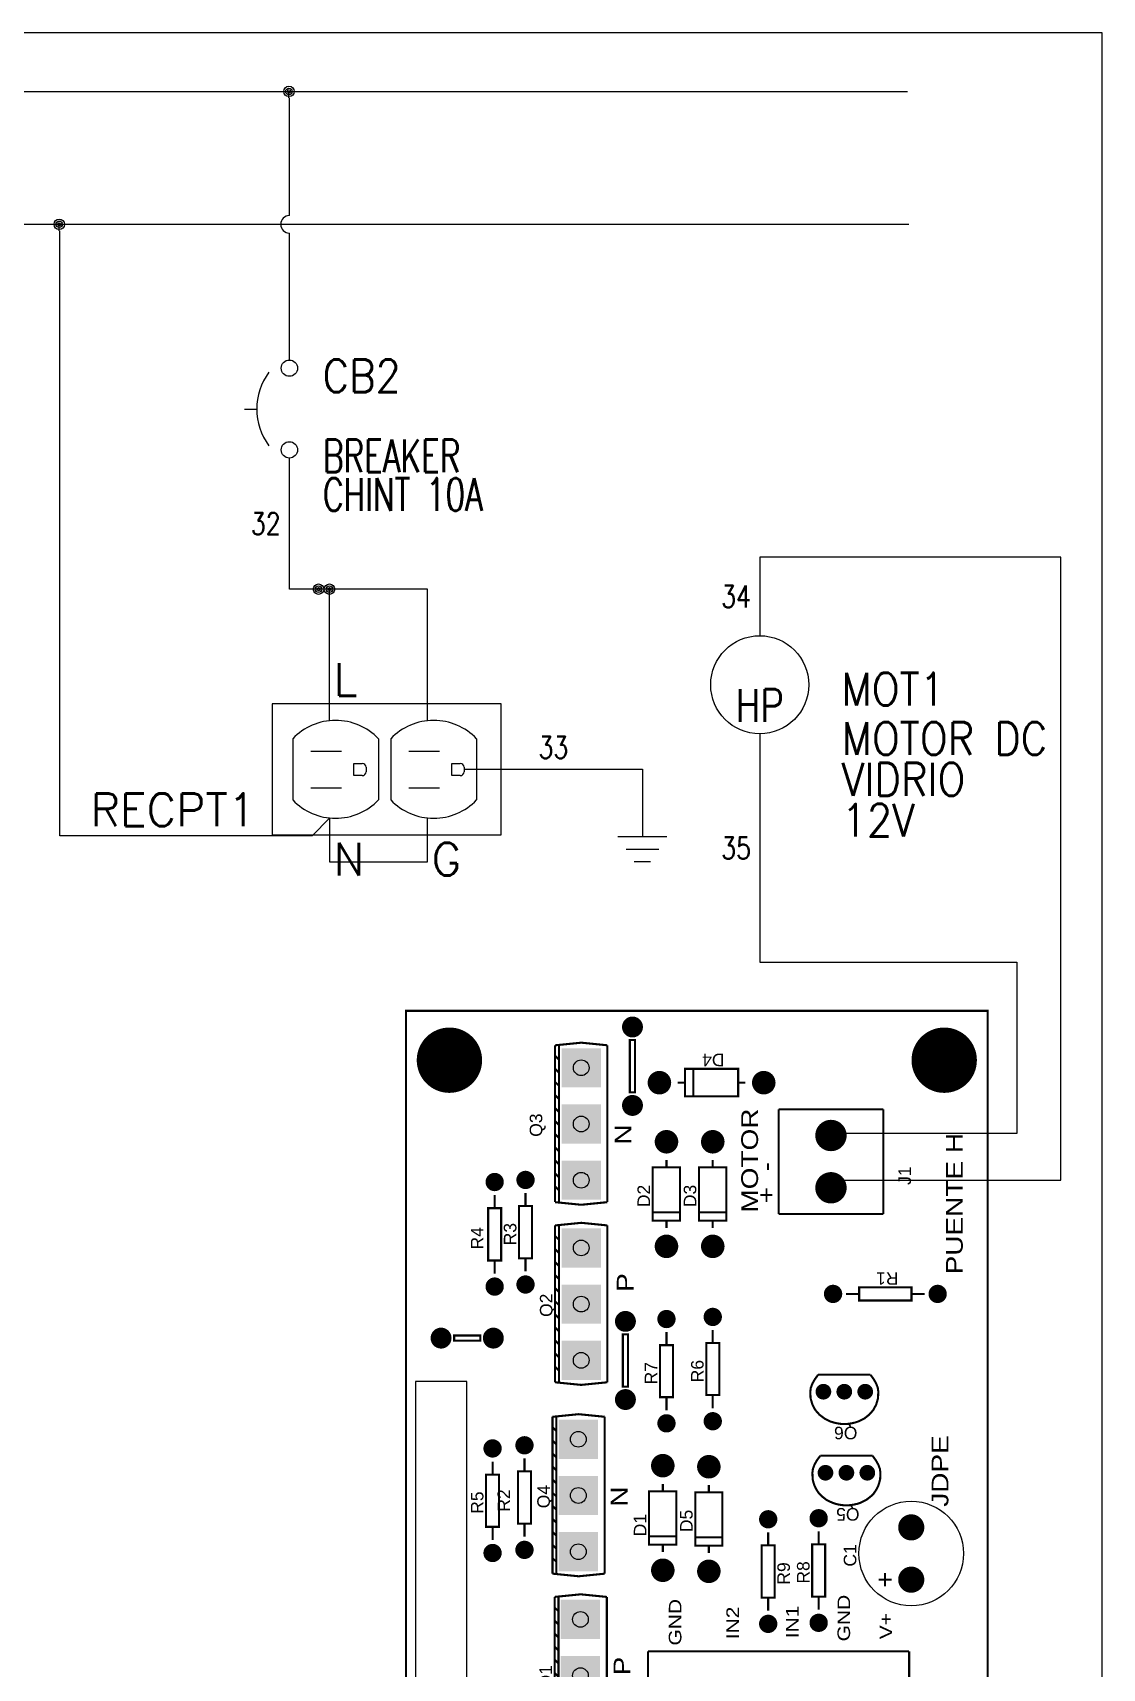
# Model space of a CAD drawing. Header units: inches. Extents: x 15 to 148, y 10 to 111.
# Drawn here: x 141.53 to 147.66, y 101.37 to 110.76 of the extents above; entities that cross this region are included whole.
import ezdxf
from ezdxf.enums import TextEntityAlignment as Align

# ---------------------------------------------------------------- set-up
doc = ezdxf.new("R2010")
doc.units = ezdxf.units.IN
doc.header["$MEASUREMENT"] = 0
doc.linetypes.add('HIDDEN2', pattern=[0.1875, 0.125, -0.0625])
for name, color, linetype in [('12632256', 7, 'Continuous'), ('BLK_12AWG', 7, 'Continuous'), ('DESC', 1, 'Continuous'), ('MISC', 250, 'Continuous'), ('SYMS', 7, 'Continuous'), ('TAGS', 250, 'Continuous'), ('TERMS', 250, 'Continuous')]:
    doc.layers.add(name, color=color, linetype=linetype)
doc.layers.add('WIRENO', color=5, linetype='Continuous', true_color=0x0000ff)
doc.styles.add('WD', font='romans.shx')

# ---------------------------------------------------------------- blocks, each defined once
blk = doc.blocks.new('RPAD')
blk.add_trace([(-0.5, -0.5), (-0.5, 0.5), (0.5, -0.5), (0.5, 0.5)])
blk = doc.blocks.new('EPAD')
at = {"const_width": 0.5}
blk.add_lwpolyline([(-0.25, 0, 1), (0.25, 0, 1)], format="xyb", close=True, dxfattribs=at)
blk = doc.blocks.new('Puenteh')
at = {"const_width": 0.008}
for points in [[(143.5373, 102.4825), (146.4613, 102.4825), (146.4613, 104.7065), (143.5373, 104.7065), (143.5373, 102.4825)], [(145.1993, 104.4225), (145.2193, 104.4225), (145.2193, 104.5225), (145.1993, 104.5225), (145.1993, 104.4225)], [(144.4373, 104.3755), (144.4873, 104.3755)], [(144.4873, 104.3505), (144.6873, 104.3505), (144.6873, 104.4005), (144.4873, 104.4005), (144.4873, 104.3505)], [(144.6873, 104.3755), (144.7373, 104.3755)], [(145.5063, 104.3675), (145.4563, 104.3675)], [(145.5063, 104.3425), (145.7063, 104.3425), (145.7063, 104.3925), (145.5063, 104.3925), (145.5063, 104.3425)], [(145.7563, 104.3675), (145.7063, 104.3675)], [(144.4993, 104.2535), (144.4493, 104.2535)], [(144.4993, 104.2285), (144.6993, 104.2285), (144.6993, 104.2785), (144.4993, 104.2785), (144.4993, 104.2285)], [(144.7493, 104.2535), (144.6993, 104.2535)], [(145.4643, 104.2495), (145.5143, 104.2495)], [(145.5143, 104.2245), (145.7143, 104.2245), (145.7143, 104.2745), (145.5143, 104.2745), (145.5143, 104.2245)], [(145.7143, 104.2495), (145.7643, 104.2495)], [(143.6193, 103.9385), (143.6093, 104.0385), (143.6193, 104.1385)], [(143.6193, 104.1385), (144.2193, 104.1385)], [(143.6193, 104.1235), (144.2193, 104.1235)], [(143.6643, 104.1235), (143.6793, 104.1385)], [(143.7143, 104.1235), (143.7293, 104.1385)], [(143.7143, 104.1235), (143.7293, 104.1385)], [(143.7643, 104.1235), (143.7793, 104.1385)], [(143.7643, 104.1235), (143.7793, 104.1385)], [(143.8143, 104.1235), (143.8293, 104.1385)], [(143.8143, 104.1235), (143.8293, 104.1385)], [(143.8643, 104.1235), (143.8793, 104.1385)], [(143.8643, 104.1235), (143.8793, 104.1385)], [(143.9143, 104.1235), (143.9293, 104.1385)], [(143.9143, 104.1235), (143.9293, 104.1385)], [(143.9643, 104.1235), (143.9793, 104.1385)], [(143.9643, 104.1235), (143.9793, 104.1385)], [(144.0143, 104.1235), (144.0293, 104.1385)], [(144.0143, 104.1235), (144.0293, 104.1385)], [(144.0643, 104.1235), (144.0793, 104.1385)], [(144.0643, 104.1235), (144.0793, 104.1385)], [(144.1143, 104.1235), (144.1293, 104.1385)], [(144.1143, 104.1235), (144.1293, 104.1385)], [(144.1643, 104.1235), (144.1793, 104.1385)], [(144.2193, 103.9385), (144.2293, 104.0385), (144.2193, 104.1385)], [(144.3083, 103.9465), (144.2983, 104.0465), (144.3083, 104.1465)], [(144.3083, 104.1465), (144.9083, 104.1465)], [(144.3083, 104.1315), (144.9083, 104.1315)], [(144.3533, 104.1315), (144.3683, 104.1465)], [(144.4033, 104.1315), (144.4183, 104.1465)], [(144.4033, 104.1315), (144.4183, 104.1465)], [(144.4533, 104.1315), (144.4683, 104.1465)], [(144.4533, 104.1315), (144.4683, 104.1465)], [(144.5033, 104.1315), (144.5183, 104.1465)], [(144.5033, 104.1315), (144.5183, 104.1465)], [(144.5533, 104.1315), (144.5683, 104.1465)], [(144.5533, 104.1315), (144.5683, 104.1465)], [(144.6033, 104.1315), (144.6183, 104.1465)], [(144.6033, 104.1315), (144.6183, 104.1465)], [(144.6533, 104.1315), (144.6683, 104.1465)], [(144.6533, 104.1315), (144.6683, 104.1465)], [(144.7033, 104.1315), (144.7183, 104.1465)], [(144.7033, 104.1315), (144.7183, 104.1465)], [(144.7533, 104.1315), (144.7683, 104.1465)], [(144.7533, 104.1315), (144.7683, 104.1465)], [(144.8033, 104.1315), (144.8183, 104.1465)], [(144.8033, 104.1315), (144.8183, 104.1465)], [(144.8533, 104.1315), (144.8683, 104.1465)], [(144.9083, 103.9465), (144.9183, 104.0465), (144.9083, 104.1465)], [(145.0403, 103.9365), (145.0303, 104.0365), (145.0403, 104.1365)], [(145.0403, 104.1365), (145.6403, 104.1365)], [(145.0403, 104.1215), (145.6403, 104.1215)], [(145.0853, 104.1215), (145.1003, 104.1365)], [(145.1353, 104.1215), (145.1503, 104.1365)], [(145.1353, 104.1215), (145.1503, 104.1365)], [(145.1853, 104.1215), (145.2003, 104.1365)], [(145.1853, 104.1215), (145.2003, 104.1365)], [(145.2353, 104.1215), (145.2503, 104.1365)], [(145.2353, 104.1215), (145.2503, 104.1365)], [(145.2853, 104.1215), (145.3003, 104.1365)], [(145.2853, 104.1215), (145.3003, 104.1365)], [(145.3353, 104.1215), (145.3503, 104.1365)], [(145.3353, 104.1215), (145.3503, 104.1365)], [(145.3853, 104.1215), (145.4003, 104.1365)], [(145.3853, 104.1215), (145.4003, 104.1365)], [(145.4353, 104.1215), (145.4503, 104.1365)], [(145.4353, 104.1215), (145.4503, 104.1365)], [(145.4853, 104.1215), (145.5003, 104.1365)], [(145.4853, 104.1215), (145.5003, 104.1365)], [(145.5353, 104.1215), (145.5503, 104.1365)], [(145.5353, 104.1215), (145.5503, 104.1365)], [(145.5853, 104.1215), (145.6003, 104.1365)], [(145.6403, 103.9365), (145.6503, 104.0365), (145.6403, 104.1365)], [(145.7293, 103.9365), (145.7193, 104.0365), (145.7293, 104.1365)], [(145.7293, 104.1365), (146.3293, 104.1365)], [(145.7293, 104.1215), (146.3293, 104.1215)], [(145.7743, 104.1215), (145.7893, 104.1365)], [(145.8243, 104.1215), (145.8393, 104.1365)], [(145.8243, 104.1215), (145.8393, 104.1365)], [(145.8743, 104.1215), (145.8893, 104.1365)], [(145.8743, 104.1215), (145.8893, 104.1365)], [(145.9243, 104.1215), (145.9393, 104.1365)], [(145.9243, 104.1215), (145.9393, 104.1365)], [(145.9743, 104.1215), (145.9893, 104.1365)], [(145.9743, 104.1215), (145.9893, 104.1365)], [(146.0243, 104.1215), (146.0393, 104.1365)], [(146.0243, 104.1215), (146.0393, 104.1365)], [(146.0743, 104.1215), (146.0893, 104.1365)], [(146.0743, 104.1215), (146.0893, 104.1365)], [(146.1243, 104.1215), (146.1393, 104.1365)], [(146.1243, 104.1215), (146.1393, 104.1365)], [(146.1743, 104.1215), (146.1893, 104.1365)], [(146.1743, 104.1215), (146.1893, 104.1365)], [(146.2243, 104.1215), (146.2393, 104.1365)], [(146.2243, 104.1215), (146.2393, 104.1365)], [(146.2743, 104.1215), (146.2893, 104.1365)], [(146.3293, 103.9365), (146.3393, 104.0365), (146.3293, 104.1365)], [(144.2193, 103.9385), (143.6193, 103.9385)], [(144.9083, 103.9465), (144.3083, 103.9465)], [(145.6403, 103.9365), (145.0403, 103.9365)], [(146.3293, 103.9365), (145.7293, 103.9365)], [(145.0233, 103.8575), (145.2233, 103.8575), (145.2233, 103.8775), (145.0233, 103.8775), (145.0233, 103.8575)], [(146.1493, 103.8305), (146.3493, 103.8305), (146.3493, 103.8505), (146.1493, 103.8505), (146.1493, 103.8305)], [(143.6113, 103.7815), (144.0113, 103.7815)], [(143.6113, 103.7815), (143.6113, 102.7825)], [(144.0113, 102.7825), (144.0113, 103.7815)], [(144.3913, 103.7245), (144.4193, 103.7245)], [(144.4193, 103.6725), (144.6233, 103.6725), (144.6233, 103.7775), (144.4193, 103.7775), (144.4193, 103.6725)], [(144.4513, 103.7765), (144.4513, 103.6735)], [(144.6233, 103.7245), (144.6513, 103.7245)], [(144.9833, 103.6855), (145.1823, 103.6855), (145.1823, 103.7355), (144.9833, 103.7355), (144.9833, 103.6855)], [(145.6583, 103.6585), (145.8623, 103.6585), (145.8623, 103.7635), (145.6583, 103.7635), (145.6583, 103.6585)], [(145.6903, 103.7625), (145.6903, 103.6595)], [(144.9333, 103.7105), (144.9833, 103.7105)], [(145.1823, 103.7105), (145.2323, 103.7105)], [(145.6303, 103.7105), (145.6583, 103.7105)], [(145.8623, 103.7105), (145.8903, 103.7105)], [(146.1863, 103.6675), (146.1863, 103.6395)], [(144.4153, 103.4965), (144.6193, 103.4965), (144.6193, 103.6005), (144.4153, 103.6005), (144.4153, 103.4965)], [(144.4473, 103.5995), (144.4473, 103.4975)], [(146.1343, 103.4365), (146.2393, 103.4365), (146.2393, 103.6395), (146.1343, 103.6395), (146.1343, 103.4365)], [(146.2383, 103.6075), (146.1353, 103.6075)], [(144.3873, 103.5485), (144.4153, 103.5485)], [(144.6193, 103.5485), (144.6473, 103.5485)], [(144.9913, 103.5085), (145.1903, 103.5085), (145.1903, 103.5585), (144.9913, 103.5585), (144.9913, 103.5085)], [(145.6583, 103.4815), (145.8623, 103.4815), (145.8623, 103.5865), (145.6583, 103.5865), (145.6583, 103.4815)], [(145.6903, 103.5855), (145.6903, 103.4825)], [(144.9413, 103.5335), (144.9913, 103.5335)], [(145.1903, 103.5335), (145.2403, 103.5335)], [(145.6303, 103.5335), (145.6583, 103.5335)], [(145.8623, 103.5335), (145.8903, 103.5335)], [(146.1863, 103.4365), (146.1863, 103.4085)], [(144.2163, 103.3215), (144.1663, 103.3215)], [(144.2163, 103.2965), (144.4163, 103.2965), (144.4163, 103.3465), (144.2163, 103.3465), (144.2163, 103.2965)], [(144.4663, 103.3215), (144.4163, 103.3215)], [(145.6843, 102.8815), (145.6843, 103.2815)], [(146.0843, 103.2815), (145.6843, 103.2815)], [(146.0843, 102.8815), (146.0843, 103.2815)], [(145.0043, 103.1605), (144.9793, 103.1595), (144.9553, 103.1525), (144.9343, 103.1415), (144.9163, 103.1255), (144.9013, 103.1055), (144.8903, 103.0835), (144.8863, 103.0705), (144.8833, 103.0575), (144.8813, 103.0445), (144.8803, 103.0305)], [(145.0043, 103.1605), (145.0193, 103.1585), (145.0353, 103.1525), (145.0513, 103.1435), (145.0693, 103.1305)], [(144.1703, 103.1285), (144.2203, 103.1285)], [(144.2203, 103.1035), (144.4203, 103.1035), (144.4203, 103.1535), (144.2203, 103.1535), (144.2203, 103.1035)], [(144.4203, 103.1285), (144.4703, 103.1285)], [(144.6943, 103.1525), (144.6693, 103.1515), (144.6573, 103.1485), (144.6453, 103.1445), (144.6343, 103.1395), (144.6243, 103.1335), (144.6143, 103.1265), (144.6053, 103.1175), (144.5903, 103.0985), (144.5793, 103.0755), (144.5753, 103.0635), (144.5723, 103.0505), (144.5703, 103.0365), (144.5693, 103.0225)], [(144.6943, 103.1525), (144.7093, 103.1505), (144.7253, 103.1445), (144.7413, 103.1355), (144.7593, 103.1225)], [(144.7593, 102.9225), (144.7593, 103.1225)], [(145.0693, 102.9305), (145.0693, 103.1305)], [(144.6943, 102.8925), (144.6693, 102.8935), (144.6573, 102.8965), (144.6453, 102.9005), (144.6343, 102.9055), (144.6243, 102.9115), (144.6143, 102.9185), (144.6053, 102.9275), (144.5903, 102.9465), (144.5793, 102.9695), (144.5753, 102.9815), (144.5723, 102.9945), (144.5703, 103.0085), (144.5693, 103.0225)], [(145.0043, 102.9005), (144.9793, 102.9015), (144.9553, 102.9085), (144.9343, 102.9195), (144.9163, 102.9355), (144.9013, 102.9545), (144.8903, 102.9775), (144.8863, 102.9895), (144.8833, 103.0025), (144.8813, 103.0165), (144.8803, 103.0305)], [(145.3533, 102.7735), (145.4033, 102.7735), (145.4033, 102.9735), (145.3533, 102.9735), (145.3533, 102.7735)], [(145.3783, 103.0235), (145.3783, 102.9735)], [(144.6943, 102.8925), (144.7093, 102.8945), (144.7253, 102.9005), (144.7413, 102.9095), (144.7593, 102.9225)], [(145.0043, 102.9005), (145.0193, 102.9025), (145.0353, 102.9085), (145.0513, 102.9175), (145.0693, 102.9305)], [(144.2603, 102.8745), (144.3103, 102.8745)], [(144.2853, 102.8995), (144.2853, 102.8495)], [(146.0843, 102.8815), (145.6843, 102.8815)], [(143.6113, 102.7825), (144.0113, 102.7825)], [(145.3783, 102.7735), (145.3783, 102.7235)]]:
    blk.add_lwpolyline(points, dxfattribs=at)
blk.add_lwpolyline([(143.9083, 104.4745), (145.0433, 104.4745), (145.0433, 104.6705), (143.9083, 104.6705), (143.9083, 104.4745)])
for centre, radius in [((143.6943, 104.5525), 0.03), ((145.2093, 104.5725), 0.025), ((146.2723, 104.5405), 0.03), ((144.3873, 104.3755), 0.025), ((144.7873, 104.3755), 0.025), ((145.2093, 104.3725), 0.025), ((145.4063, 104.3675), 0.025), ((145.8063, 104.3675), 0.025), ((144.3993, 104.2535), 0.025), ((144.7993, 104.2535), 0.025), ((145.4143, 104.2495), 0.025), ((145.8143, 104.2495), 0.025), ((143.7033, 104.0395), 0.03), ((143.9183, 104.0395), 0.03), ((144.1333, 104.0395), 0.03), ((144.3923, 104.0475), 0.03), ((144.6073, 104.0475), 0.03), ((144.8223, 104.0475), 0.03), ((145.1243, 104.0365), 0.03), ((145.3393, 104.0365), 0.03), ((145.5543, 104.0365), 0.03), ((145.8133, 104.0365), 0.03), ((146.0283, 104.0365), 0.03), ((146.2433, 104.0365), 0.03), ((144.9743, 103.8675), 0.025), ((145.2733, 103.8675), 0.025), ((146.0993, 103.8405), 0.025), ((146.3993, 103.8405), 0.025), ((144.3213, 103.7245), 0.025), ((144.7213, 103.7245), 0.025), ((144.8833, 103.7105), 0.025), ((145.2823, 103.7105), 0.025), ((145.5603, 103.7105), 0.025), ((145.9603, 103.7105), 0.025), ((146.1863, 103.7375), 0.025), ((143.8113, 103.6815), 0.03), ((144.3173, 103.5485), 0.025), ((144.7173, 103.5485), 0.025), ((144.8913, 103.5335), 0.025), ((145.2903, 103.5335), 0.025), ((145.5603, 103.5335), 0.025), ((145.9603, 103.5335), 0.025), ((143.8113, 103.4825), 0.03), ((146.1863, 103.3385), 0.025), ((143.8113, 103.2825), 0.03), ((144.1163, 103.3215), 0.025), ((144.5163, 103.3215), 0.025), ((143.8113, 103.0825), 0.03), ((144.1203, 103.1285), 0.025), ((144.5203, 103.1285), 0.025), ((144.6943, 103.1025), 0.025), ((145.0043, 103.1105), 0.025), ((145.7843, 103.0815), 0.03), ((145.9843, 103.0815), 0.03), ((144.6943, 103.0225), 0.025), ((145.0043, 103.0305), 0.025), ((145.3783, 103.0735), 0.025), ((144.6943, 102.9425), 0.025), ((145.0043, 102.9505), 0.025), ((143.8113, 102.8825), 0.03), ((144.2853, 102.7745), 0.025), ((144.4853, 102.7745), 0.025), ((145.3783, 102.6735), 0.025), ((146.2723, 102.6485), 0.03), ((143.6943, 102.6285), 0.03)]:
    blk.add_circle(centre, radius)
at = {"layer": '12632256'}
blk.add_circle((144.3853, 102.7745), 0.2, dxfattribs=at)
for name, p, xscale, yscale in [('EPAD', (143.6943, 104.5525), 0.25, 0.25), ('EPAD', (146.2723, 104.5405), 0.25, 0.25), ('EPAD', (145.2093, 104.5725), 0.08, 0.08), ('EPAD', (144.3873, 104.3755), 0.07, 0.07), ('EPAD', (144.7873, 104.3755), 0.07, 0.07), ('EPAD', (145.2093, 104.3725), 0.08, 0.08), ('EPAD', (145.4063, 104.3675), 0.07, 0.07), ('EPAD', (145.8063, 104.3675), 0.07, 0.07), ('EPAD', (144.3993, 104.2535), 0.07, 0.07), ('EPAD', (144.7993, 104.2535), 0.07, 0.07), ('EPAD', (145.4143, 104.2495), 0.07, 0.07), ('EPAD', (145.8143, 104.2495), 0.07, 0.07), ('RPAD', (143.7033, 104.0395), 0.15, 0.15), ('RPAD', (143.9183, 104.0395), 0.15, 0.15), ('RPAD', (144.1333, 104.0395), 0.15, 0.15), ('RPAD', (144.3923, 104.0475), 0.15, 0.15), ('RPAD', (144.6073, 104.0475), 0.15, 0.15), ('RPAD', (144.8223, 104.0475), 0.15, 0.15), ('RPAD', (145.1243, 104.0365), 0.15, 0.15), ('RPAD', (145.3393, 104.0365), 0.15, 0.15), ('RPAD', (145.5543, 104.0365), 0.15, 0.15), ('RPAD', (145.8133, 104.0365), 0.15, 0.15), ('RPAD', (146.0283, 104.0365), 0.15, 0.15), ('RPAD', (146.2433, 104.0365), 0.15, 0.15), ('EPAD', (144.9743, 103.8675), 0.08, 0.08), ('EPAD', (145.2733, 103.8675), 0.08, 0.08), ('EPAD', (146.0993, 103.8405), 0.08, 0.08), ('EPAD', (146.3993, 103.8405), 0.08, 0.08), ('EPAD', (143.8113, 103.6815), 0.12, 0.12), ('EPAD', (144.3213, 103.7245), 0.09, 0.09), ('EPAD', (144.7213, 103.7245), 0.09, 0.09), ('EPAD', (144.8833, 103.7105), 0.07, 0.07), ('EPAD', (145.2823, 103.7105), 0.07, 0.07), ('EPAD', (145.5603, 103.7105), 0.09, 0.09), ('EPAD', (145.9603, 103.7105), 0.09, 0.09), ('EPAD', (146.1863, 103.7375), 0.09, 0.09), ('EPAD', (143.8113, 103.4825), 0.12, 0.12), ('EPAD', (144.3173, 103.5485), 0.09, 0.09), ('EPAD', (144.7173, 103.5485), 0.09, 0.09), ('EPAD', (144.8913, 103.5335), 0.07, 0.07), ('EPAD', (145.2903, 103.5335), 0.07, 0.07), ('EPAD', (145.5603, 103.5335), 0.09, 0.09), ('EPAD', (145.9603, 103.5335), 0.09, 0.09), ('EPAD', (144.1163, 103.3215), 0.07, 0.07), ('EPAD', (144.5163, 103.3215), 0.07, 0.07), ('EPAD', (146.1863, 103.3385), 0.09, 0.09), ('EPAD', (143.8113, 103.2825), 0.12, 0.12), ('EPAD', (144.1203, 103.1285), 0.07, 0.07), ('EPAD', (144.5203, 103.1285), 0.07, 0.07), ('EPAD', (143.8113, 103.0825), 0.12, 0.12), ('EPAD', (144.6943, 103.1025), 0.06, 0.06), ('EPAD', (145.0043, 103.1105), 0.06, 0.06), ('EPAD', (145.3783, 103.0735), 0.07, 0.07), ('EPAD', (145.7843, 103.0815), 0.12, 0.12), ('EPAD', (145.9843, 103.0815), 0.12, 0.12), ('EPAD', (144.6943, 103.0225), 0.06, 0.06), ('EPAD', (145.0043, 103.0305), 0.06, 0.06), ('EPAD', (145.0043, 102.9505), 0.06, 0.06), ('EPAD', (143.8113, 102.8825), 0.12, 0.12), ('EPAD', (144.6943, 102.9425), 0.06, 0.06), ('EPAD', (144.2853, 102.7745), 0.1, 0.1), ('EPAD', (144.4853, 102.7745), 0.1, 0.1), ('EPAD', (143.6943, 102.6285), 0.25, 0.25), ('EPAD', (146.2723, 102.6485), 0.25, 0.25), ('EPAD', (145.3783, 102.6735), 0.07, 0.07)]:
    blk.add_blockref(name, p, dxfattribs=dict(xscale=xscale, yscale=yscale))
for s, height, width, p in [('R5', 0.048, 1.041667, (144.5373, 104.4105)), ('R4', 0.048, 1.041667, (145.5483, 104.4105)), ('R2', 0.048, 1.041667, (144.5453, 104.3085)), ('R3', 0.048, 1.041667, (145.5643, 104.2845)), ('Q3', 0.048, 1.041667, (145.9793, 104.1855)), ('Q1', 0.048, 1.041667, (143.8693, 104.1485)), ('Q4', 0.048, 1.041667, (144.5583, 104.1565)), ('Q2', 0.048, 1.041667, (145.2903, 104.1465)), ('N', 0.064, 1.25, (144.5643, 103.8595)), ('P', 0.064, 1.25, (143.9193, 103.8485)), ('P', 0.064, 1.25, (145.3863, 103.8365)), ('N', 0.064, 1.25, (145.9493, 103.8445)), ('D1', 0.048, 1.041667, (144.4513, 103.7875)), ('R7', 0.048, 1.041667, (145.0323, 103.7455)), ('D2', 0.048, 1.041667, (145.7103, 103.7735)), ('GND', 0.048, 1.25, (144.0333, 103.6535)), ('D5', 0.048, 1.041667, (144.4673, 103.6105)), ('R6', 0.048, 1.041667, (145.0403, 103.5685)), ('D3', 0.048, 1.041667, (145.7103, 103.5965)), ('IN2', 0.048, 1.25, (144.0573, 103.4335)), ('MOTOR', 0.064, 1.25, (145.6893, 103.3605)), ('+  -', 0.064, 1.25, (145.7253, 103.2975)), ('IN1', 0.048, 1.25, (144.0613, 103.2055)), ('R9', 0.048, 1.041667, (144.2663, 103.2385)), ('R8', 0.048, 1.041667, (144.2703, 103.1635)), ('GND', 0.048, 1.25, (144.0493, 103.0085)), ('C1', 0.048, 1.041667, (144.3353, 102.9845)), ('V+', 0.048, 1.25, (144.0573, 102.8475)), ('J1', 0.048, 1.041667, (145.7953, 102.7755)), ('JDPE', 0.064, 1.25, (144.5643, 102.6325)), ('PUENTE H', 0.064, 1.25, (145.4533, 102.5775))]:
    blk.add_text(s, height=height, dxfattribs=dict(at, width=width)).set_placement(p)
at = {"layer": '12632256', "width": 1.041667}
for s, p in [('D4', (146.2973, 103.4885)), ('J2', (143.6013, 103.2325)), ('Q5', (144.5593, 102.9725)), ('Q6', (144.8703, 102.9805)), ('R1', (145.4613, 102.8235))]:
    blk.add_text(s, height=0.048, rotation=90, dxfattribs=at).set_placement(p)
blk = doc.blocks.new('VCB1')
at = {"linetype": 'HIDDEN2'}
blk.add_line((-0.1712, 0), (-0.125, 0), dxfattribs=at)
for centre in [(0, 0.1562), (0, -0.1562)]:
    blk.add_circle(centre, 0.0312)
blk.add_arc((0.1094, 0), 0.2344, 143.1301, 216.8699)
at = {"style": 'WD'}
for tag, p, width in [('INST', (0.2188, 0.3883), 0.7), ('LOC', (0.2188, 0.2188), 0.7), ('TAG1', (0.1269, 0.0644), 0.9), ('XREF', (0.1287, -0.09), 0.7), ('DESC1', (0.1287, -0.242), 0.7), ('DESC2', (0.1287, -0.3893), 0.7)]:
    blk.add_attdef(tag, p, '', height=0.125, dxfattribs=dict(at, width=width))
at = {"linetype": 'Continuous', "style": 'WD'}
for tag, height, flags, p in [('TERM01', 0.125, 8, (-0.055, 0.2066)), ('MFG', 0.01, 9, (-0.1421, -0.0881)), ('CAT', 0.01, 9, (-0.1421, -0.0731))]:
    blk.add_attdef(tag, text='', height=height, dxfattribs=dict(at, flags=flags)).set_placement(p, align=Align.RIGHT)
at = {"color": 7, "style": 'WD', "flags": 1}
for tag, p in [('X2TERM01', (0, 0.1875)), ('X8TERM02', (0, -0.1875))]:
    blk.add_attdef(tag, p, '', height=0.0125, dxfattribs=at)
at = {"style": 'WD', "width": 0.7}
blk.add_attdef('RATING1', text='', height=0.125, dxfattribs=at).set_placement((-0.1875, 0.0625), align=Align.RIGHT)
at = {"color": 7, "style": 'WD'}
for tag, p in [('X4LINK', (-0.25, 0)), ('X1LINK', (0, 0))]:
    blk.add_attdef(tag, p, '', height=0.01, dxfattribs=at)
at = {"style": 'WD', "flags": 9}
for tag, p in [('FAMILY', (-0.1421, -0.0365)), ('CONTACT', (-0.1288, -0.1291))]:
    blk.add_attdef(tag, text='', height=0.01, dxfattribs=at).set_placement(p, align=Align.RIGHT)
at = {"linetype": 'Continuous', "style": 'WD', "flags": 9}
blk.add_attdef('ASSYCODE', text='', height=0.01, dxfattribs=at).set_placement((-0.1533, -0.1061), align=Align.CENTER)
at = {"linetype": 'Continuous', "style": 'WD', "flags": 8}
blk.add_attdef('TERM02', text='', height=0.125, dxfattribs=at).set_placement((-0.0407, -0.2134), align=Align.TOP_RIGHT)
blk = doc.blocks.new('VCN1RDUP')
for p, q in [((-0.2188, 0.25), (-0.2188, -0.25)), ((0.6562, 0.25), (-0.2188, 0.25)), ((0.6562, -0.25), (0.6562, 0.25)), ((-0.1404, 0.117), (-0.1404, -0.117)), ((-0.071, 0.0695), (0.0461, 0.0695)), ((0.1872, 0.117), (0.1872, -0.117)), ((0.2346, 0.117), (0.2346, -0.117)), ((0.304, 0.0695), (0.4211, 0.0695)), ((0.5622, 0.117), (0.5622, -0.117)), ((0.093, -0.0242), (0.093, 0.0226)), ((0.093, 0.0226), (0.1249, 0.0226)), ((0.1399, 0.0076), (0.1399, -0.0092)), ((0.468, -0.0242), (0.468, 0.0226)), ((0.468, 0.0226), (0.4999, 0.0226)), ((0.5149, 0.0076), (0.5149, -0.0092)), ((0.1249, -0.0242), (0.093, -0.0242)), ((0.4999, -0.0242), (0.468, -0.0242)), ((-0.071, -0.0711), (0.0461, -0.0711)), ((0.304, -0.0711), (0.4211, -0.0711)), ((-0.2188, -0.25), (0.6562, -0.25))]:
    blk.add_line(p, q)
for centre, radius, start, end in [((0.0234, -0.039), 0.2262, 43.60282, 136.39718), ((0.3984, -0.039), 0.2262, 43.60282, 136.39718), ((0.1249, 0.0076), 0.015, 0, 90), ((0.4999, 0.0076), 0.015, 0, 90), ((0.1249, -0.0092), 0.015, 270, 0), ((0.4999, -0.0092), 0.015, 270, 0), ((0.0234, 0.039), 0.2262, 223.60282, 316.39718), ((0.3984, 0.039), 0.2262, 223.60282, 316.39718)]:
    blk.add_arc(centre, radius, start, end)
at = {"style": 'WD'}
for tag, width, p in [('INST', 0.7, (-0.2812, 0.5775)), ('LOC', 0.7, (-0.2812, 0.4079)), ('DESC1', 0.7, (-0.2812, 0.2516)), ('DESC2', 0.7, (-0.2812, 0.0954)), ('RATING1', 0.9, (-0.2812, -0.0609))]:
    blk.add_attdef(tag, text='', height=0.125, dxfattribs=dict(at, width=width)).set_placement(p, align=Align.RIGHT)
at = {"linetype": 'Continuous', "style": 'WD', "flags": 8}
for tag, p in [('TERM02', (0.0157, 0.2812)), ('TERM05', (0.3907, 0.2812)), ('TERM06', (0.5866, 0.0802))]:
    blk.add_attdef(tag, p, '', height=0.125, dxfattribs=at)
at = {"linetype": 'Continuous', "style": 'WD', "flags": 9}
for tag, p in [('ASSYCODE', (-0.0714, 0.23)), ('CAT', (-0.1082, 0.2297)), ('MFG', (-0.0887, 0.2278))]:
    blk.add_attdef(tag, text='', height=0.01, rotation=90, dxfattribs=at).set_placement(p, align=Align.CENTER)
at = {"style": 'WD', "flags": 9}
blk.add_attdef('FAMILY', (-0.1523, 0.2047), '', height=0.01, rotation=90, dxfattribs=at)
at = {"style": 'WD', "flags": 1}
for tag, p in [('X2TERM02', (0, 0.1875)), ('X2TERM05', (0.375, 0.1875)), ('X1TERM03', (0.1404, 0.0003)), ('X1TERM06', (0.5154, 0.0003)), ('X8TERM01', (0, -0.1875)), ('X8TERM04', (0.375, -0.1875))]:
    blk.add_attdef(tag, p, '', height=0.0125, dxfattribs=at)
at = {"style": 'WD'}
blk.add_attdef('TAG1', text='', height=0.125, dxfattribs=at).set_placement((-0.2812, -0.2171), align=Align.RIGHT)
at = {"linetype": 'Continuous', "style": 'WD', "flags": 8}
for tag, p in [('TERM01', (0.0157, -0.2812)), ('TERM04', (0.3907, -0.2812))]:
    blk.add_attdef(tag, text='', height=0.125, dxfattribs=at).set_placement(p, align=Align.TOP_LEFT)
blk = doc.blocks.new('WDDOT')
for radius in [0.03, 0.0187, 0.00929]:
    blk.add_circle((0, 0), radius)
blk = doc.blocks.new('VGND2')
for p, q in [((0.09375, 0), (-0.09375, 0)), ((-0.0625, -0.046875), (0.0625, -0.046875)), ((-0.03125, -0.09375), (0.03125, -0.09375))]:
    blk.add_line(p, q)
at = {"style": 'WD', "flags": 1}
blk.add_attdef('X2TERM01', (0, 0), '', height=0.01, dxfattribs=at)
blk = doc.blocks.new('VMO12')
blk.add_circle((0, 0), 0.1875)
at = {"style": 'WD'}
for tag, p, width in [('INST', (0.318, 0.2634), 0.7), ('LOC', (0.318, 0.0938), 0.7), ('TAG1', (0.3125, -0.0789), 0.9), ('DESC1', (0.3135, -0.268), 0.9), ('DESC2', (0.3135, -0.4243), 0.9), ('DESC3', (0.3135, -0.5805), 0.9), ('RATING3', (0.3135, -0.7368), 0.8), ('RATING4', (0.3135, -0.893), 0.8), ('WDTAGALT', (0.3125, -1.0625), 0.7)]:
    blk.add_attdef(tag, p, '', height=0.125, dxfattribs=dict(at, width=width))
at = {"linetype": 'Continuous', "style": 'WD', "flags": 8}
for tag, p in [('TERM01', (-0.0312, 0.2125)), ('TERM03', (-0.2188, -0.1351))]:
    blk.add_attdef(tag, text='', height=0.125, dxfattribs=at).set_placement(p, align=Align.RIGHT)
at = {"color": 7, "style": 'WD', "flags": 1}
for tag, p in [('X2TERM01', (0, 0.1875)), ('X8TERM02', (0, -0.1875))]:
    blk.add_attdef(tag, p, '', height=0.0125, dxfattribs=at)
at = {"linetype": 'Continuous', "style": 'WD', "flags": 9}
blk.add_attdef('ASSYCODE', text='', height=0.01, dxfattribs=at).set_placement((0, 0.125), align=Align.CENTER)
at = {"style": 'WD', "flags": 9}
blk.add_attdef('FAMILY', text='', height=0.01, dxfattribs=at).set_placement((-0.0053, 0.1698), align=Align.CENTER)
at = {"linetype": 'Continuous', "style": 'WD', "flags": 1}
for tag, p in [('MFG', (0, 0.1404)), ('CAT', (0, 0.1593))]:
    blk.add_attdef(tag, text='', height=0.01, dxfattribs=at).set_placement(p, align=Align.MIDDLE)
at = {"style": 'WD', "width": 0.8}
blk.add_attdef('RATING1', text='', height=0.125, dxfattribs=at).set_placement((0, 0), align=Align.CENTER)
blk.add_attdef('RATING2', text='', height=0.125, dxfattribs=at).set_placement((0, -0.0165), align=Align.TOP_CENTER)
at = {"style": 'WD', "flags": 1}
blk.add_attdef('X0TERM03', (-0.1384, -0.1265), '', height=0.0125, dxfattribs=at)
at = {"linetype": 'Continuous', "style": 'WD', "flags": 8}
blk.add_attdef('TERM02', text='', height=0.125, dxfattribs=at).set_placement((-0.0312, -0.2094), align=Align.TOP_RIGHT)
blk = doc.blocks.new('WD_WNV')
at = {"style": 'WD', "flags": 1}
for tag, p in [('W01USER', (-0.0625, 0.0938)), ('W02USER', (-0.0625, 0.0859)), ('W03USER', (-0.0625, 0.0781)), ('W04USER', (-0.0625, 0.0703)), ('W05USER', (-0.0625, 0.0625)), ('W06USER', (-0.0625, 0.0547)), ('W07USER', (-0.0625, 0.0469)), ('W08USER', (-0.0625, 0.0391)), ('W09USER', (-0.0625, 0.0312)), ('W10USER', (-0.0625, 0.0234))]:
    blk.add_attdef(tag, text='', height=0.005, dxfattribs=at).set_placement(p, align=Align.CENTER)
at = {"linetype": 'Continuous', "style": 'WD', "width": 0.8}
blk.add_attdef('WIRENO', text='', height=0.125, dxfattribs=at).set_placement((-0.05, 0), align=Align.MIDDLE_RIGHT)
blk = doc.blocks.new('WD_WNH')
at = {"linetype": 'Continuous', "style": 'WD', "width": 0.8}
blk.add_attdef('WIRENO', text='', height=0.125, dxfattribs=at).set_placement((0, 0.0625), align=Align.CENTER)
at = {"style": 'WD', "flags": 1}
for tag, p in [('W01USER', (0, 0.0781)), ('W02USER', (0, 0.0703)), ('W03USER', (0, 0.0625)), ('W04USER', (0, 0.0547)), ('W05USER', (0, 0.0469)), ('W06USER', (0, 0.0391)), ('W07USER', (0, 0.0312)), ('W08USER', (0, 0.0234)), ('W09USER', (0, 0.0156)), ('W10USER', (0, 0.0078))]:
    blk.add_attdef(tag, text='', height=0.005, dxfattribs=at).set_placement(p, align=Align.CENTER)

msp = doc.modelspace()

# ---------------------------------------------------------------- linework, layer by layer
at = {"color": 7, "linetype": 'Continuous'}
for p, q in [((147.6602, 110.7588), (126.9102, 110.7588)), ((147.6602, 94.5738), (147.6602, 110.7588))]:
    msp.add_line(p, q, dxfattribs=at)
at = {"layer": 'BLK_12AWG'}
for p, q in [((132.5131, 110.4219), (146.5435, 110.4219)), ((142.9952, 110.3857), (142.9952, 110.4219)), ((142.9976, 109.7095), (142.9976, 110.3857)), ((132.5465, 109.6595), (146.5506, 109.6595)), ((141.6777, 109.623), (141.6777, 109.6595)), ((141.6808, 106.1513), (141.6808, 109.623)), ((142.9976, 108.8811), (142.9976, 109.6095)), ((142.9976, 107.5662), (142.9976, 108.3186)), ((147.4224, 107.749), (145.6954, 107.749)), ((145.6954, 107.749), (145.6954, 107.299)), ((147.4224, 104.1755), (147.4224, 107.749)), ((143.2275, 107.5662), (142.9976, 107.5662)), ((143.79, 107.5662), (143.1648, 107.5662)), ((143.2275, 106.8138), (143.2275, 107.5662)), ((143.79, 106.8138), (143.79, 107.5662)), ((145.6954, 106.7365), (145.6954, 105.4251)), ((144.0006, 106.533), (145.0227, 106.533)), ((145.0227, 106.533), (145.0227, 106.1446)), ((143.2275, 106.2513), (143.1275, 106.1513)), ((143.2275, 106.2513), (143.2275, 106.0013)), ((143.79, 106.0013), (143.79, 106.2513)), ((143.1275, 106.1513), (141.6808, 106.1513)), ((143.2275, 106.0013), (143.79, 106.0013)), ((145.6954, 105.4251), (147.17, 105.4251)), ((147.17, 105.4251), (147.17, 104.443)), ((147.17, 104.443), (146.0806, 104.443)), ((146.0944, 104.1755), (147.4224, 104.1755))]:
    msp.add_line(p, q, dxfattribs=at)
msp.add_arc((142.9976, 109.6595), 0.05, 90, 270, dxfattribs=at)

# ---------------------------------------------------------------- block references
at = {"layer": 'BLK_12AWG', "xscale": 1.5, "yscale": 1.5, "zscale": 1.5, "rotation": 90}
msp.add_blockref('Puenteh', (300.7262, -114.5449), dxfattribs=at)
at = {"layer": 'SYMS'}
for p in [(142.9952, 110.4219), (141.6777, 109.6595), (143.1648, 107.5662), (143.2275, 107.5662)]:
    msp.add_blockref('WDDOT', p, dxfattribs=at)
ref = msp.add_blockref('VCB1', (142.9976, 108.5998), dxfattribs=dict(at, xscale=1.5, yscale=1.5, zscale=1.5))
ref.add_attrib('DESC2', 'CHINT 10A', (143.1906, 108.0158), dxfattribs={"layer": 'DESC', "height": 0.1875, "style": 'WD', "width": 0.7})
ref.add_attrib('DESC1', 'BREAKER', (143.1906, 108.2368), dxfattribs={"layer": 'DESC', "height": 0.1875, "style": 'WD', "width": 0.7})
ref.add_attrib('TAG1', 'CB2', (143.188, 108.6964), dxfattribs={"layer": 'TAGS', "height": 0.1875, "style": 'WD', "width": 0.9})
ref = msp.add_blockref('VMO12', (145.6954, 107.0177), dxfattribs=dict(at, xscale=1.5, yscale=1.5, zscale=1.5))
ref.add_attrib('DESC3', '12V', (146.1657, 106.1469), dxfattribs={"layer": 'DESC', "height": 0.1875, "style": 'WD', "width": 0.9})
ref.add_attrib('RATING2', 'HP', dxfattribs={"layer": 'MISC', "height": 0.1875, "style": 'WD', "width": 0.8}).set_placement((145.6954, 106.993), align=Align.TOP_CENTER)
ref.add_attrib('DESC1', 'MOTOR DC', (146.1657, 106.6157), dxfattribs={"layer": 'DESC', "height": 0.1875, "style": 'WD', "width": 0.9})
ref.add_attrib('DESC2', 'VIDRIO', (146.1657, 106.3813), dxfattribs={"layer": 'DESC', "height": 0.1875, "style": 'WD', "width": 0.9})
ref.add_attrib('TAG1', 'MOT1', (146.1641, 106.8994), dxfattribs={"layer": 'TAGS', "height": 0.1875, "style": 'WD', "width": 0.9})
ref = msp.add_blockref('VCN1RDUP', (143.2275, 106.5325), dxfattribs=dict(at, xscale=1.5, yscale=1.5, zscale=1.5))
ref.add_attrib('TERM04', 'G', dxfattribs={"layer": 'TERMS', "linetype": 'Continuous', "height": 0.1875, "style": 'WD', "flags": 8}).set_placement((143.8136, 106.1107), align=Align.TOP_LEFT)
ref.add_attrib('TERM01', 'N', dxfattribs={"layer": 'TERMS', "linetype": 'Continuous', "height": 0.1875, "style": 'WD', "flags": 8}).set_placement((143.2511, 106.1107), align=Align.TOP_LEFT)
ref.add_attrib('TERM02', 'L', (143.2511, 106.9544), dxfattribs={"layer": 'TERMS', "linetype": 'Continuous', "height": 0.1875, "style": 'WD', "flags": 8})
ref.add_attrib('TAG1', 'RECPT1', dxfattribs={"layer": 'TAGS', "height": 0.1875, "style": 'WD'}).set_placement((142.8056, 106.2068), align=Align.RIGHT)
at = {"layer": 'SYMS', "xscale": 1.5, "yscale": 1.5, "zscale": 1.5}
msp.add_blockref('VGND2', (145.0227, 106.1446), dxfattribs=at)
at = {"layer": 'WIRENO'}
ref = msp.add_blockref('WD_WNV', (142.9976, 107.9424), dxfattribs=at)
ref.add_attrib('WIRENO', '32', dxfattribs={"linetype": 'Continuous', "height": 0.125, "style": 'WD', "width": 0.8}).set_placement((142.9476, 107.9424), align=Align.MIDDLE_RIGHT)
ref = msp.add_blockref('WD_WNV', (145.6954, 107.524), dxfattribs=at)
ref.add_attrib('WIRENO', '34', dxfattribs={"linetype": 'Continuous', "height": 0.125, "style": 'WD', "width": 0.8}).set_placement((145.6454, 107.524), align=Align.MIDDLE_RIGHT)
ref = msp.add_blockref('WD_WNH', (144.5116, 106.533), dxfattribs=at)
ref.add_attrib('WIRENO', '33', dxfattribs={"linetype": 'Continuous', "height": 0.125, "style": 'WD', "width": 0.8}).set_placement((144.5116, 106.5955), align=Align.CENTER)
ref = msp.add_blockref('WD_WNV', (145.6954, 106.0808), dxfattribs=at)
ref.add_attrib('WIRENO', '35', dxfattribs={"linetype": 'Continuous', "height": 0.125, "style": 'WD', "width": 0.8}).set_placement((145.6454, 106.0808), align=Align.MIDDLE_RIGHT)

doc.saveas('drawing.dxf')
